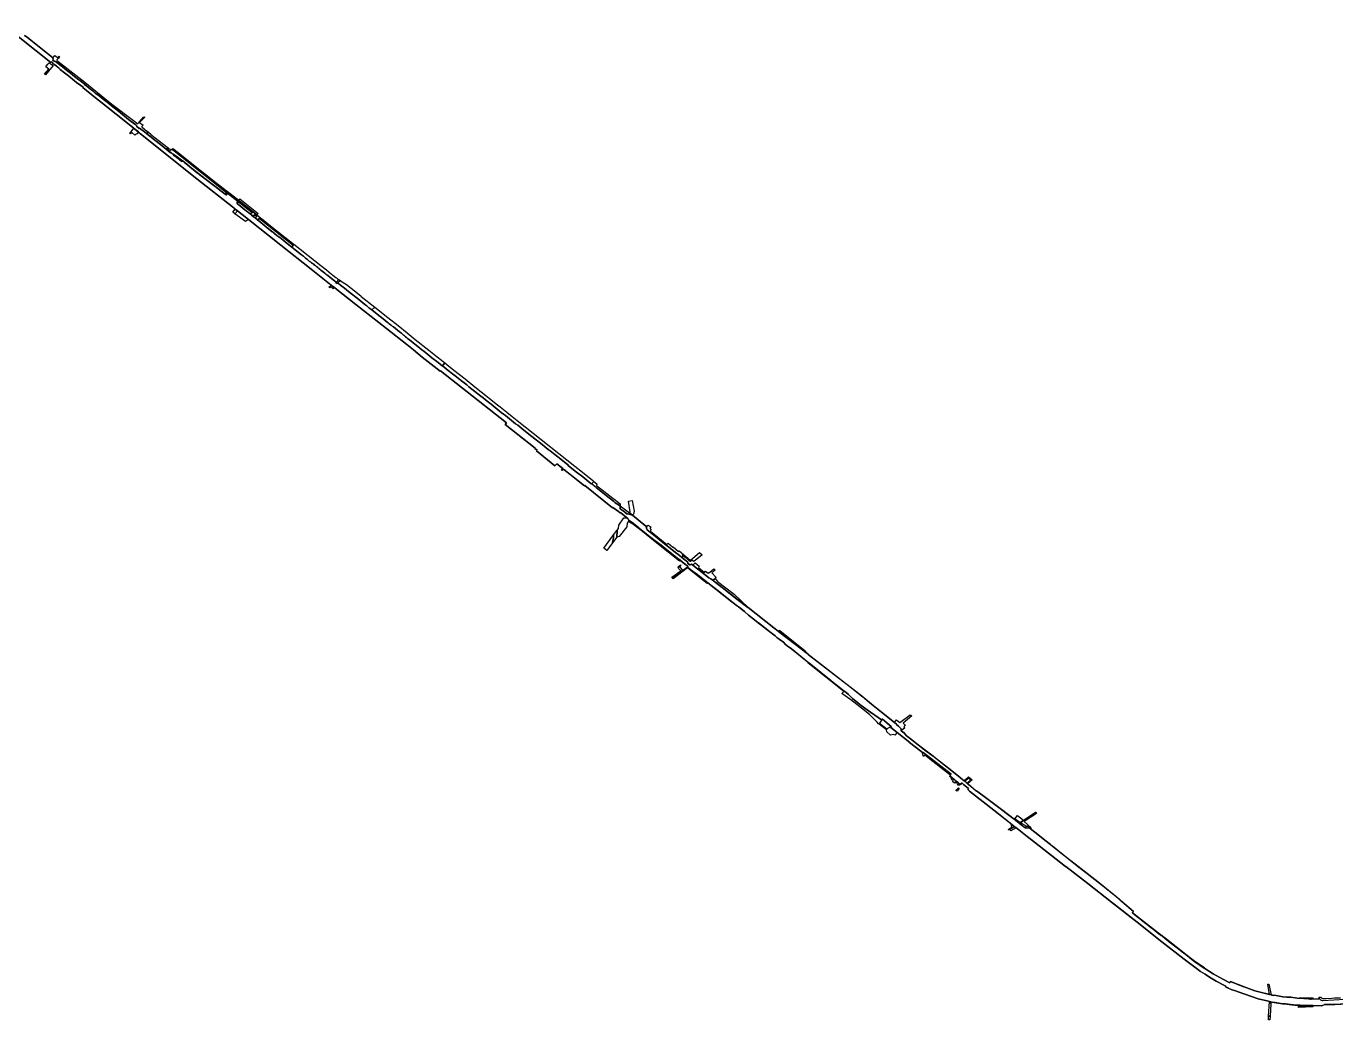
# Model space of a CAD drawing. Header units: inches. Extents: x 969231 to 1000466, y 1001756 to 1023450.
# Drawn here: x 979859 to 984899, y 1011147 to 1014972 of the extents above; entities that cross this region are included whole.
import ezdxf

# ---------------------------------------------------------------- set-up
doc = ezdxf.new("R2010")
doc.units = ezdxf.units.IN
doc.header["$MEASUREMENT"] = 0
doc.linetypes.add('DASHED', pattern=[0])
doc.layers.add('_LINEA_DE_OBRA_CIVIL', color=25, linetype='Continuous', lineweight=90)
doc.layers.add('blu-line', color=130, linetype='Continuous', lineweight=30)
doc.layers.add('UTILITIES_DELIVERED', color=11, linetype='Continuous')
doc.layers.add('UTILITIES_NO_DELIVERED', color=34, linetype='Continuous')

msp = doc.modelspace()

# ---------------------------------------------------------------- linework, layer by layer
at = {"layer": '_LINEA_DE_OBRA_CIVIL', "color": 1, "linetype": 'DASHED', "lineweight": 30}
for points in [[(979778.1, 1014972.4), (979954, 1014833), (979956.5, 1014835.1), (979960.5, 1014832), (979963.6, 1014829.5), (979962.4, 1014828), (979967.7, 1014825), (979975.5, 1014818.8), (979990.7, 1014805.8), (980006.3, 1014793.3), (980022.1, 1014780.9), (980037.7, 1014768.5), (980053.2, 1014755.8), (980070.1, 1014743.6), (980078.1, 1014737.5), (980077.5, 1014736.3), (980126, 1014696.7), (980148.6, 1014679), (980262.4, 1014589), (980299.6, 1014558.3), (980515.6, 1014384.9), (980652.7, 1014276.9), (980715.2, 1014227.8), (980838.9, 1014129.9), (980955.4, 1014037.4), (981019.9, 1013986.2), (981033.6, 1013975.3), (981047.3, 1013965.5), (981054.3, 1013958.8), (981127.7, 1013900.9), (981246.4, 1013808.1), (981323.6, 1013746.4), (981350.2, 1013726.1), (981383.5, 1013698.5), (981451.8, 1013644.2), (981453.3, 1013646.1), (981598.1, 1013531.6), (981707.3, 1013444.8), (981702.9, 1013439.3), (981817.8, 1013347.7), (981817, 1013346.1), (981825.4, 1013339.7), (981823.3, 1013337.4), (981893.2, 1013279.7), (981901, 1013288), (982007.6, 1013202.4), (982008.8, 1013203.6), (982115.3, 1013118.7), (982116.4, 1013119.7), (982138, 1013103.6), (982145.6, 1013099.5), (982147.5, 1013098.6), (982174.4, 1013077.3), (982176.6, 1013072.5), (982216.4, 1013041.3), (982397.9, 1012898.8), (982400.5, 1012897.4), (982401.3, 1012896.7), (982405.3, 1012893.6), (982406.1, 1012892.9), (982404, 1012889.7), (982407.1, 1012887.7), (982411, 1012884.6), (982432.1, 1012868.6), (982434.5, 1012866.5), (982451.1, 1012854.1), (982452, 1012853.6), (982575.2, 1012756.1), (982596, 1012739.8), (982596.8, 1012740.5), (982598.1, 1012739.3), (982600.6, 1012737.6), (982623.9, 1012718.7), (982638.9, 1012705.3), (982662.4, 1012686.7), (982670.2, 1012680.5), (982725.6, 1012637.6), (982741.4, 1012625.3), (982748.5, 1012618.3), (982757.1, 1012612.9), (982773, 1012600.9), (982779.8, 1012593.4), (982787.9, 1012587.4), (982803.7, 1012575.2), (982871.2, 1012520.9), (983012.8, 1012408.1), (983023.1, 1012399.1), (983038.5, 1012384), (983060.1, 1012366.9), (983150.2, 1012301.8), (983154.3, 1012304.6), (983189.2, 1012275.4), (983186.8, 1012273), (983259, 1012215.1), (983258.8, 1012214.8), (983301.5, 1012181.4), (983302, 1012181.4), (983310.1, 1012175.2), (983311.4, 1012176.8), (983418.3, 1012092.7), (983418.4, 1012092.7), (983416, 1012089.7), (983413.7, 1012086.9), (983454.6, 1012053.2), (983459.7, 1012059), (983466.4, 1012053.2), (983485.2, 1012037.3), (983482.6, 1012034.3), (983489.1, 1012028), (983593.9, 1011945.5), (983678.7, 1011878.6), (983711.7, 1011852.4), (983738.8, 1011831.1), (983858.4, 1011737.4), (983859.9, 1011737.2), (983943.9, 1011672), (984035.8, 1011600.7), (984134.6, 1011522.7), (984228.8, 1011447.9), (984314.6, 1011380.6), (984361.3, 1011345.9), (984361.1, 1011345.6), (984378.2, 1011333.5), (984395.4, 1011322.4), (984412.6, 1011311.8), (984438.5, 1011296.6), (984473.5, 1011278.1), (984476.3, 1011273.4), (984496.5, 1011264.3), (984512.6, 1011258.4), (984523.1, 1011254.6), (984599.4, 1011228), (984640.2, 1011218.6), (984653.5, 1011215.5), (984693.5, 1011208.7), (984699.8, 1011209), (984704.8, 1011208.4), (984709.8, 1011207.7), (984714.8, 1011207.1), (984719.8, 1011206.5), (984724.8, 1011206), (984729.8, 1011205.5), (984734.9, 1011205), (984736.1, 1011204.9), (984741.3, 1011204), (984844.5, 1011200.8), (984855.5, 1011205.7), (984894.6, 1011206), (985011.1, 1011212.5)], [(984976.4, 1011228.1), (984849.3, 1011220.9), (984847.2, 1011220.9), (984845.1, 1011221.3), (984843.1, 1011222), (984841.2, 1011223), (984839.5, 1011224.3), (984838, 1011225.9), (984836.8, 1011227.6), (984834.2, 1011227.5), (984830.8, 1011227.6), (984799.9, 1011227.3), (984750.3, 1011231), (984726.1, 1011233.8), (984709.9, 1011234.8), (984695.5, 1011236), (984662.3, 1011242.7), (984659.7, 1011240.7), (984587.3, 1011259.4), (984546.5, 1011273.8), (984493.6, 1011294.2), (984490.6, 1011290.2), (984464.2, 1011303.6), (984426.3, 1011324.8), (984394.3, 1011344.5), (984350.3, 1011375.8), (984313.3, 1011404.9), (984257.8, 1011447.8), (984242.3, 1011460.7), (984234.4, 1011466.6), (984226, 1011472.4), (984218.1, 1011478.4), (984210.2, 1011484.5), (984202.4, 1011490.7), (984194.6, 1011496.9), (984186.7, 1011503.1), (984178.9, 1011509.4), (984171.1, 1011515.6), (984163.2, 1011521.7), (984155.4, 1011528), (984147.7, 1011534.2), (984131.8, 1011546.7), (984124, 1011552.8), (984115.8, 1011559.3), (984119.7, 1011563.7), (984045.2, 1011628.7), (983989.2, 1011673.5), (983942.6, 1011710.5), (983896.2, 1011746.1), (983873.7, 1011763.7), (983842.8, 1011788.1), (983808.7, 1011815.2), (983801.4, 1011820.9), (983800.8, 1011822), (983778.9, 1011839.2), (983758.7, 1011855.3), (983722.6, 1011883.7), (983704.7, 1011884.9), (983681.8, 1011903), (983665.7, 1011915.8), (983607.2, 1011960.7), (983556.2, 1011999.7), (983515.7, 1012028.7), (983514.4, 1012028), (983483.6, 1012054.5), (983475.9, 1012061.8), (983473.5, 1012063.6), (983471.6, 1012065.2), (983440.6, 1012089.8), (983421.2, 1012105.4), (983358.6, 1012154.9), (983349.1, 1012161.7), (983303.2, 1012197.1), (983286.8, 1012209.7), (983273.7, 1012220.1), (983251.2, 1012238.1), (983247.1, 1012241.1), (983234.6, 1012254.8), (983232.7, 1012254), (983225.8, 1012260.2), (983226.7, 1012267.1), (983208.3, 1012285), (983142.8, 1012338.4), (983139.3, 1012341.2), (983112.6, 1012362.9), (983075.4, 1012393.5), (982736.1, 1012656.7), (982736.1, 1012656.8), (982638, 1012734.5), (982635.7, 1012734.4), (982542, 1012807.5), (982504.6, 1012837.1), (982503.2, 1012838), (982494.2, 1012845.4), (982486, 1012849.2), (982430.6, 1012892.6), (982419.1, 1012901.8), (982413.7, 1012898.2), (982413.2, 1012898.8), (982404.6, 1012905.6), (982406.1, 1012907.7), (982404.9, 1012909.1), (982338.2, 1012961.8), (982248.7, 1013033.7), (982245.7, 1013039.7), (982246.5, 1013044.4), (982243.1, 1013047.2), (982191.9, 1013090.1), (982176, 1013094), (982172.9, 1013094.7), (982172.2, 1013093.8), (982161.4, 1013103), (982156.5, 1013106.9), (982145.5, 1013114.8), (982145.6, 1013121.4), (982145.6, 1013126.2), (982126.3, 1013137.9), (982118.7, 1013143.8), (982091.3, 1013165.7), (982052.5, 1013196.7), (982048.8, 1013200.5), (982044.4, 1013203.2), (982040.8, 1013206.4), (982036.6, 1013209.6), (982032.6, 1013212.5), (982017.1, 1013225), (982001, 1013237.1), (981977.4, 1013255.5), (981946.6, 1013279.7), (981943.4, 1013283.9), (981923.4, 1013299.8), (981876.2, 1013337), (981868.1, 1013343), (981844.6, 1013361.5), (981805.5, 1013392.6), (981774.4, 1013417.7), (981750.7, 1013436.4), (981742.4, 1013442.2), (981719, 1013460.6), (981703.5, 1013473.3), (981695.4, 1013479.3), (981687.6, 1013485.4), (981656.6, 1013510.4), (981648.8, 1013516.9), (981632.7, 1013528.9), (981625, 1013535.2), (981617.2, 1013541.5), (981609.2, 1013547.5), (981562.3, 1013584.6), (981554.7, 1013591.4), (981539.2, 1013603.7), (981523.3, 1013616.7), (981514.7, 1013621.9), (981499.2, 1013633.9), (981483.7, 1013646.7), (981467.9, 1013659.1), (981459.9, 1013665.1), (981444.3, 1013677.5), (981420.7, 1013696.1), (981389.3, 1013720.8), (981381.4, 1013727), (981373.7, 1013733.2), (981334.6, 1013764.4), (981326.6, 1013770.6), (981322.8, 1013773.6), (981319.1, 1013776.8), (981315.1, 1013780), (981311.4, 1013783.1), (981307.8, 1013786.6), (981303.7, 1013790), (981299.7, 1013792.9), (981296, 1013796), (981272.2, 1013814.7), (981268.1, 1013817.8), (981264, 1013820.8), (981260.1, 1013823.4), (981256.7, 1013826.6), (981252.7, 1013830), (981248.7, 1013833.2), (981232.8, 1013845.5), (981209.4, 1013864.1), (981185.9, 1013882.9), (981177.9, 1013888.7), (981170.4, 1013895.2), (981162.5, 1013901.5), (981139.1, 1013920.3), (981099.8, 1013951.1), (981092.2, 1013957.5), (981084.4, 1013963.9), (981068.4, 1013976), (981060.4, 1013982.5), (981055.8, 1013981.6), (981051.1, 1013985.3), (981051.4, 1013986.8), (981047.3, 1013991.2), (981020.7, 1014012.2), (981018.7, 1014013), (981016.4, 1014015), (981012.4, 1014018), (981008.6, 1014021.3), (980992.9, 1014033.6), (980989.1, 1014036.9), (980985, 1014039.8), (980981.2, 1014043), (980977.2, 1014046.1), (980973.4, 1014049.3), (980969.4, 1014052.3), (980965.7, 1014055.6), (980961.7, 1014058.8), (980957.6, 1014061.8), (980953.3, 1014064.6), (980949.2, 1014067.1), (980942, 1014074), (980933.6, 1014079.5), (980926.5, 1014086.6), (980918.3, 1014092.6), (980894.8, 1014111.2), (980863.6, 1014136.2), (980848, 1014148.7), (980840, 1014154.7), (980832.1, 1014160.9), (980824.3, 1014167.1), (980816.3, 1014173.3), (980808, 1014178.8), (980784.8, 1014197.7), (980769.4, 1014210.4), (980754, 1014223.1), (980738.3, 1014235.7), (980714.9, 1014254.5), (980707.1, 1014260.7), (980670.8, 1014289.8), (980678.8, 1014299.8), (980633.1, 1014336.1), (980625, 1014325.2), (980590.1, 1014352.8), (980542.5, 1014388.1), (980511.4, 1014413.2), (980462.8, 1014452.4), (980456.7, 1014452), (980452.9, 1014455.2), (980448.9, 1014458.2), (980445.2, 1014461.5), (980437.5, 1014467.9), (980433.4, 1014470.9), (980429.4, 1014473.7), (980426, 1014477.5), (980421.8, 1014480.5), (980413.7, 1014486.2), (980398.3, 1014498.9), (980382.7, 1014511.5), (980359, 1014529.9), (980335.6, 1014548.7), (980314.6, 1014565.2), (980295.5, 1014580.2), (980294.6, 1014579), (980284.4, 1014587.1), (980285.3, 1014588.3), (980280.7, 1014592), (980253.2, 1014613.7), (980214, 1014644.8), (980186.7, 1014666.7), (980171.2, 1014679.3), (980155.4, 1014691.6), (980139.7, 1014704), (980124, 1014716.3), (980108.4, 1014728.9), (980092.9, 1014741.5), (980077.2, 1014754), (980061.5, 1014766.2), (980045.7, 1014778.6), (980030, 1014791), (980014.3, 1014803.4), (979998.6, 1014815.7), (979982.9, 1014828.2), (979975.1, 1014834.4), (979970.4, 1014838.1), (979969.2, 1014836.6), (979966.1, 1014839.1), (979962.1, 1014842.2), (979963.3, 1014843.7), (979961.5, 1014850.6), (979953.9, 1014857.2), (979870.3, 1014924), (979862.5, 1014930.2), (979853.1, 1014936.9)]]:
    msp.add_lwpolyline(points, dxfattribs=at)
at = {"layer": 'blu-line'}
for points in [[(984982.8, 1011211), (984894.6, 1011206), (984882.5, 1011205.9), (984855.5, 1011205.7), (984854.3, 1011205.1), (984844.5, 1011200.8), (984810.5, 1011201.9), (984804.6, 1011202.1), (984761.1, 1011203.4), (984757.9, 1011203.5), (984741.3, 1011204), (984736.1, 1011204.9), (984734.9, 1011205), (984729.8, 1011205.5), (984724.8, 1011206), (984719.8, 1011206.5), (984714.8, 1011207.1), (984709.8, 1011207.7), (984704.8, 1011208.4), (984699.8, 1011209), (984693.5, 1011208.7), (984665.5, 1011213.4), (984653.5, 1011215.5), (984649.1, 1011216.5), (984647.2, 1011217), (984643, 1011217.9), (984640.2, 1011218.6), (984599.4, 1011228), (984523.1, 1011254.6), (984512.6, 1011258.4), (984496.5, 1011264.3), (984487.5, 1011268.4), (984486.6, 1011268.8), (984476.3, 1011273.4), (984473.5, 1011278.1), (984438.5, 1011296.6), (984412.6, 1011311.8), (984395.4, 1011322.4), (984378.2, 1011333.5), (984361.1, 1011345.6), (984361.2, 1011345.8), (984361.3, 1011345.9), (984314.6, 1011380.6), (984228.8, 1011447.9), (984134.6, 1011522.7), (984046.1, 1011592.6), (984035.8, 1011600.7), (983943.9, 1011672), (983859.9, 1011737.2), (983858.4, 1011737.4), (983738.8, 1011831.1), (983711.7, 1011852.4), (983678.7, 1011878.6), (983668.2, 1011886.8), (983663.7, 1011890.4), (983661.9, 1011891.8), (983660.3, 1011893.1), (983593.9, 1011945.5), (983489.1, 1012028), (983482.6, 1012034.3), (983485.2, 1012037.3), (983466.4, 1012053.2), (983459.7, 1012059), (983454.6, 1012053.2), (983453.9, 1012053.7), (983451.4, 1012050), (983449.4, 1012050.3), (983443, 1012051.1), (983443, 1012051.1), (983446.7, 1012056.5), (983441.2, 1012060.8), (983439.1, 1012057.8), (983433.6, 1012062), (983431.3, 1012058.8), (983424.3, 1012064.5), (983426.3, 1012067.3), (983418.3, 1012073.3), (983421.2, 1012077.5), (983413.4, 1012083.8), (983414.8, 1012085.9), (983414.4, 1012086.2), (983413.7, 1012086.9), (983415.6, 1012089.2), (983416, 1012089.7), (983416.7, 1012090.6), (983418.4, 1012092.7), (983311.4, 1012176.8), (983310.1, 1012175.2), (983302, 1012181.4), (983301.5, 1012181.4), (983258.8, 1012214.8), (983259, 1012215.1), (983211.1, 1012253.5), (983198.6, 1012263.6), (983186.8, 1012273), (983189.2, 1012275.4), (983189.2, 1012275.4), (983187.3, 1012277), (983180.2, 1012282.9), (983154.3, 1012304.6), (983153.5, 1012304), (983150.2, 1012301.8), (983096, 1012341), (983072.9, 1012357.7), (983060.1, 1012366.9), (983038.5, 1012384), (983023.1, 1012399.1), (983012.8, 1012408.1), (983003.4, 1012415.5), (982871.2, 1012520.9), (982868.6, 1012523), (982868.6, 1012523), (982803.7, 1012575.2), (982787.9, 1012587.4), (982779.8, 1012593.4), (982773, 1012600.9), (982764.8, 1012607.1), (982760.8, 1012610.1), (982757.1, 1012612.9), (982748.5, 1012618.3), (982741.4, 1012625.3), (982725.6, 1012637.6), (982677, 1012675.2), (982670.2, 1012680.5), (982662.4, 1012686.7), (982638.9, 1012705.3), (982623.9, 1012718.7), (982609.7, 1012730.2), (982600.6, 1012737.6), (982598.1, 1012739.3), (982596.8, 1012740.5), (982596.7, 1012740.4), (982596, 1012739.8), (982575.2, 1012756.1), (982528, 1012793.5), (982481.9, 1012830), (982469.4, 1012839.9), (982468.3, 1012840.8), (982466, 1012842.6), (982459.2, 1012848), (982452, 1012853.6), (982451.2, 1012854), (982451.1, 1012854.1), (982435.1, 1012866.1), (982435, 1012866.1), (982434.5, 1012866.5), (982434.4, 1012866.6), (982432.1, 1012868.6), (982418.7, 1012878.7), (982411, 1012884.6), (982407.1, 1012887.7), (982405.4, 1012888.8), (982404, 1012889.7), (982405.2, 1012891.5), (982406.1, 1012892.9), (982405.3, 1012893.6), (982401.3, 1012896.7), (982400.5, 1012897.4), (982397.9, 1012898.8), (982375.5, 1012916.4), (982361.8, 1012927.1), (982331, 1012951.3), (982302.1, 1012974), (982275, 1012995.3), (982246.9, 1013017.3), (982219.5, 1013038.8), (982216.4, 1013041.3), (982195.9, 1013057.4), (982180, 1013069.9), (982179.9, 1013069.9), (982176.6, 1013072.5), (982174.4, 1013077.3), (982169.5, 1013081.2), (982147.5, 1013098.6), (982145.6, 1013099.5), (982138, 1013103.6), (982116.4, 1013119.7), (982115.3, 1013118.7), (982008.8, 1013203.6), (982007.6, 1013202.4), (981928.2, 1013266.2), (981924.6, 1013269.1), (981901, 1013288), (981893.2, 1013279.7), (981823.3, 1013337.4), (981825.4, 1013339.7), (981817, 1013346.1), (981817.8, 1013347.7), (981702.9, 1013439.3), (981707.3, 1013444.8), (981598.1, 1013531.6), (981453.3, 1013646.1), (981451.8, 1013644.2), (981383.5, 1013698.5), (981350.2, 1013726.1), (981323.6, 1013746.4), (981246.4, 1013808.1), (981127.7, 1013900.9), (981054.3, 1013958.8), (981047.3, 1013965.5), (981045.3, 1013966.9), (981042.5, 1013969), (981038.3, 1013972), (981034.2, 1013974.9), (981033.6, 1013975.3), (981033.4, 1013975.5), (981019.9, 1013986.2), (980955.4, 1014037.4), (980838.9, 1014129.9), (980715.2, 1014227.8), (980708.3, 1014233.2), (980672.9, 1014261), (980664.1, 1014268), (980652.7, 1014276.9), (980515.6, 1014384.9), (980299.6, 1014558.3), (980290.9, 1014565.5), (980276.6, 1014577.3), (980273.9, 1014579.5), (980262.4, 1014589), (980148.6, 1014679), (980126, 1014696.7), (980077.5, 1014736.3), (980077.7, 1014736.6), (980078.1, 1014737.5), (980070.1, 1014743.6), (980053.2, 1014755.8), (980037.7, 1014768.5), (980022.1, 1014780.9), (980006.3, 1014793.3), (979990.7, 1014805.8), (979986.2, 1014809.7), (979975.5, 1014818.8), (979967.7, 1014825), (979962.4, 1014828), (979963.6, 1014829.5), (979960.5, 1014832), (979956.5, 1014835.1), (979954, 1014833), (979778.1, 1014972.4)], [(979853.1, 1014936.9), (979862.5, 1014930.2), (979870.3, 1014924), (979953.9, 1014857.2), (979961.5, 1014850.6), (979963.3, 1014843.7), (979962.1, 1014842.2), (979966.1, 1014839.1), (979969.2, 1014836.6), (979970.4, 1014838.1), (979975.1, 1014834.4), (979982.9, 1014828.2), (979988.9, 1014823.4), (979998.6, 1014815.7), (980014.3, 1014803.4), (980030, 1014791), (980045.7, 1014778.6), (980061.5, 1014766.2), (980069.3, 1014760.1), (980077.2, 1014754), (980084.2, 1014748.4), (980092.9, 1014741.5), (980108.4, 1014728.9), (980115.2, 1014723.4), (980124, 1014716.3), (980127.9, 1014713.2), (980139.7, 1014704), (980155.4, 1014691.6), (980171.2, 1014679.3), (980186.7, 1014666.7), (980214, 1014644.8), (980253.2, 1014613.7), (980263.9, 1014605.2), (980280.7, 1014592), (980285.3, 1014588.3), (980284.4, 1014587.1), (980294.6, 1014579), (980295.5, 1014580.2), (980314.6, 1014565.2), (980323.8, 1014558.1), (980335.6, 1014548.7), (980359, 1014529.9), (980382.7, 1014511.5), (980397.9, 1014499.2), (980398.3, 1014498.9), (980413.7, 1014486.2), (980421.8, 1014480.5), (980423.1, 1014479.5), (980426, 1014477.5), (980429.4, 1014473.7), (980433.4, 1014470.9), (980437.5, 1014467.9), (980445.2, 1014461.5), (980448.9, 1014458.2), (980452.9, 1014455.2), (980456.7, 1014452), (980462.3, 1014452.4), (980462.8, 1014452.4), (980467.5, 1014448.6), (980511.4, 1014413.2), (980542.5, 1014388.1), (980559.8, 1014375.3), (980576, 1014363.3), (980585.5, 1014356.3), (980590.1, 1014352.8), (980604.5, 1014341.5), (980625, 1014325.2), (980629, 1014322.1), (980629, 1014322.1), (980634.2, 1014329.5), (980639.1, 1014325.6), (980663.6, 1014306.2), (980674.5, 1014297.5), (980669.5, 1014290.7), (980670.8, 1014289.8), (980707.1, 1014260.7), (980714.9, 1014254.5), (980722, 1014248.8), (980722.5, 1014248.4), (980726.5, 1014245.2), (980731.6, 1014241.2), (980736.9, 1014236.9), (980738.3, 1014235.7), (980740.4, 1014234.1), (980749.8, 1014226.5), (980754, 1014223.1), (980769.4, 1014210.4), (980784.8, 1014197.7), (980806.2, 1014180.3), (980808, 1014178.8), (980812.2, 1014176.1), (980816.3, 1014173.3), (980824.3, 1014167.1), (980832.1, 1014160.9), (980840, 1014154.7), (980848, 1014148.7), (980863.6, 1014136.2), (980881.1, 1014122.2), (980894.8, 1014111.2), (980918.3, 1014092.6), (980926.5, 1014086.6), (980933.6, 1014079.5), (980942, 1014074), (980949.2, 1014067.1), (980953.3, 1014064.6), (980957.6, 1014061.8), (980961.7, 1014058.8), (980965.7, 1014055.6), (980969.4, 1014052.3), (980973.4, 1014049.3), (980977.2, 1014046.1), (980981.2, 1014043), (980985, 1014039.8), (980989.1, 1014036.9), (980992.9, 1014033.6), (981008.6, 1014021.3), (981012.4, 1014018), (981016.4, 1014015), (981018.7, 1014013), (981020.7, 1014012.2), (981047.3, 1013991.2), (981048.8, 1013989.6), (981051.4, 1013986.8), (981051.1, 1013985.3), (981055.8, 1013981.6), (981056.5, 1013981.8), (981060.4, 1013982.5), (981068.4, 1013976), (981084.4, 1013963.9), (981092.2, 1013957.5), (981099.8, 1013951.1), (981139.1, 1013920.3), (981162.5, 1013901.5), (981170.4, 1013895.2), (981177.9, 1013888.7), (981185.9, 1013882.9), (981189.4, 1013880.1), (981209.4, 1013864.1), (981232.8, 1013845.5), (981248.7, 1013833.2), (981252.7, 1013830), (981256.7, 1013826.6), (981260.1, 1013823.4), (981264, 1013820.8), (981268.1, 1013817.8), (981272.2, 1013814.7), (981296, 1013796), (981299.7, 1013792.9), (981303.7, 1013790), (981307.8, 1013786.6), (981311.4, 1013783.1), (981311.9, 1013782.7), (981315.1, 1013780), (981319.1, 1013776.8), (981322.8, 1013773.6), (981326.6, 1013770.6), (981334.6, 1013764.4), (981373.7, 1013733.2), (981381.4, 1013727), (981389.3, 1013720.8), (981420.7, 1013696.1), (981444.3, 1013677.5), (981459.9, 1013665.1), (981460.7, 1013664.5), (981467.9, 1013659.1), (981483.7, 1013646.7), (981499.2, 1013633.9), (981514.7, 1013621.9), (981523.3, 1013616.7), (981539.2, 1013603.7), (981554.7, 1013591.4), (981562.3, 1013584.6), (981609.2, 1013547.5), (981617.2, 1013541.5), (981625, 1013535.2), (981632.7, 1013528.9), (981648.8, 1013516.9), (981656.6, 1013510.4), (981687.6, 1013485.4), (981695.4, 1013479.3), (981703.5, 1013473.3), (981719, 1013460.6), (981742.4, 1013442.2), (981750.7, 1013436.4), (981774.4, 1013417.7), (981805.5, 1013392.6), (981844.6, 1013361.5), (981868.1, 1013343), (981876.2, 1013337), (981923.4, 1013299.8), (981943.4, 1013283.9), (981946.6, 1013279.7), (981977.4, 1013255.5), (982001, 1013237.1), (982017.1, 1013225), (982032.6, 1013212.5), (982035, 1013210.8), (982036.6, 1013209.6), (982040.8, 1013206.4), (982044.4, 1013203.2), (982048.8, 1013200.5), (982052.5, 1013196.7), (982091.3, 1013165.7), (982118.7, 1013143.8), (982126.3, 1013137.9), (982145.6, 1013126.2), (982145.6, 1013121.4), (982145.5, 1013114.8), (982156.5, 1013106.9), (982161.4, 1013103), (982172.2, 1013093.8), (982172.9, 1013094.7), (982191.9, 1013090.1), (982243.1, 1013047.2), (982246.5, 1013044.4), (982245.7, 1013039.7), (982248.7, 1013033.7), (982272.7, 1013014.3), (982294.8, 1012996.7), (982322.6, 1012974.3), (982338.2, 1012961.8), (982339.3, 1012961), (982357.3, 1012946.7), (982372.8, 1012934.5), (982382.1, 1012927.2), (982404.9, 1012909.1), (982406.1, 1012907.7), (982404.6, 1012905.6), (982413.2, 1012898.8), (982413.7, 1012898.2), (982419.1, 1012901.8), (982424.9, 1012897.2), (982424.9, 1012897.2), (982430.6, 1012892.6), (982459.9, 1012869.6), (982478.8, 1012854.8), (982486, 1012849.2), (982491.3, 1012846.7), (982494.2, 1012845.4), (982500.7, 1012840.1), (982500.7, 1012840.1), (982503.2, 1012838), (982503.9, 1012837.6), (982504.6, 1012837.1), (982517, 1012827.3), (982542, 1012807.5), (982588.9, 1012771), (982635.7, 1012734.4), (982638, 1012734.5), (982736.1, 1012656.8), (982736.1, 1012656.7), (982752.7, 1012643.8), (982756, 1012641.2), (982782.5, 1012620.7), (982819.6, 1012591.9), (982852.5, 1012566.4), (982853.7, 1012565.5), (982867.9, 1012554.5), (982868.3, 1012554.2), (982968.2, 1012476.7), (982990.1, 1012459.7), (983018.6, 1012437.6), (983035, 1012424.9), (983075.4, 1012393.5), (983077.2, 1012392), (983087, 1012384), (983112.6, 1012362.9), (983130.5, 1012348.4), (983139.3, 1012341.2), (983142.8, 1012338.4), (983143.4, 1012337.9), (983189.3, 1012300.5), (983194, 1012296.6), (983194.4, 1012296.3), (983195.4, 1012295.5), (983200.5, 1012291.4), (983208.3, 1012285), (983208.8, 1012284.5), (983215.9, 1012277.6), (983226.7, 1012267.1), (983225.8, 1012260.2), (983226.3, 1012259.7), (983232.7, 1012254), (983234.6, 1012254.8), (983247.1, 1012241.1), (983251.2, 1012238.1), (983273.7, 1012220.1), (983279.7, 1012215.4), (983286.8, 1012209.7), (983303.2, 1012197.1), (983317.8, 1012185.8), (983349.1, 1012161.7), (983352.9, 1012159), (983440.5, 1012089.7), (983440.6, 1012089.8), (983468.5, 1012067.6), (983470.5, 1012066), (983471.6, 1012065.2), (983473.5, 1012063.6), (983475.9, 1012061.8), (983477, 1012060.8), (983479.9, 1012058), (983480, 1012057.9), (983481.9, 1012056.1), (983483.6, 1012054.5), (983493, 1012046.5), (983514.4, 1012028), (983515.2, 1012028.5), (983515.7, 1012028.7), (983556.2, 1011999.7), (983607.2, 1011960.7), (983630.8, 1011942.6), (983665.7, 1011915.8), (983680, 1011904.5), (983680.7, 1011903.9), (983680.7, 1011903.9), (983681.8, 1011903), (983702, 1011887), (983708.3, 1011890.7), (983711.3, 1011892.5), (983722.4, 1011883.8), (983758.5, 1011855.3), (983778.7, 1011839.2), (983800.8, 1011821.9), (983800.9, 1011821.8), (983808.7, 1011815.5), (983896.3, 1011746.2), (983905.2, 1011739.2), (983942.1, 1011710.1), (983988.9, 1011673), (984045.6, 1011628.2), (984047.1, 1011627), (984064.5, 1011613.3), (984063.8, 1011612.4), (984068.8, 1011608.1), (984074.9, 1011602.8), (984119.7, 1011563.7), (984116.5, 1011560), (984115.8, 1011559.3), (984124, 1011552.8), (984131.8, 1011546.7), (984146.9, 1011534.8), (984147.7, 1011534.2), (984149.8, 1011532.6), (984155.4, 1011528), (984163.2, 1011521.7), (984168.3, 1011517.8), (984168.3, 1011517.8), (984171.1, 1011515.6), (984178.9, 1011509.4), (984186.7, 1011503.1), (984194.6, 1011496.9), (984202.4, 1011490.7), (984203.4, 1011489.9), (984210.2, 1011484.5), (984218.1, 1011478.4), (984223.8, 1011474.1), (984226, 1011472.4), (984227.6, 1011471.3), (984230.4, 1011469.3), (984231.9, 1011468.3), (984234.4, 1011466.6), (984240.7, 1011461.9), (984242.3, 1011460.7), (984256.8, 1011448.6), (984257.8, 1011447.8), (984257.9, 1011447.7), (984283, 1011428.4), (984313.3, 1011404.9), (984321.1, 1011398.8), (984350.3, 1011375.8), (984355.6, 1011372), (984391.8, 1011346.3), (984394.3, 1011344.5), (984426.3, 1011324.8), (984464.2, 1011303.6), (984490.6, 1011290.2), (984493.6, 1011294.2), (984541.6, 1011275.7), (984543.1, 1011275.1), (984544.2, 1011274.7), (984546.5, 1011273.8), (984587.3, 1011259.4), (984643.2, 1011245), (984649.8, 1011243.3), (984649.9, 1011243.2), (984652.5, 1011242.6), (984659.7, 1011240.7), (984661.9, 1011242.4), (984662.3, 1011242.7), (984694.8, 1011236.1), (984695.5, 1011236), (984709.9, 1011234.9), (984709.9, 1011234.8), (984726.1, 1011233.8), (984750.3, 1011231), (984758.2, 1011230.4), (984793.6, 1011227.8), (984799.9, 1011227.3), (984804.1, 1011227.3), (984808.9, 1011227.4), (984810, 1011227.4), (984830.8, 1011227.6), (984832.2, 1011227.7), (984834.9, 1011227.8), (984834.6, 1011235), (984841.7, 1011235), (984843, 1011232.8), (984844.7, 1011230.1), (984848.5, 1011229), (984852.5, 1011229), (984852.9, 1011229), (984857.3, 1011229.2), (984859.6, 1011229.4), (984861.7, 1011229.5), (984883.1, 1011230.7), (984894.1, 1011231.3), (984916.2, 1011232.5)]]:
    msp.add_lwpolyline(points, dxfattribs=at)
at = {"layer": 'UTILITIES_DELIVERED', "color": 3}
for points in [[(979963.2, 1014821.3), (979933.7, 1014785.2), (979929.9, 1014788.3), (979945.9, 1014806.9), (979934.9, 1014816), (979938.1, 1014820), (979943.1, 1014825.7), (979947.8, 1014831.6)], [(979977.1, 1014840.1), (979992.6, 1014828.1), (980038.5, 1014792.2), (980084.7, 1014756.4), (980175.9, 1014682.4), (980194, 1014667.7), (980267.1, 1014613), (980272, 1014609.2), (980288.5, 1014596.6), (980289.3, 1014597.5), (980293.7, 1014602.6), (980294, 1014602.4), (980295.9, 1014601), (980309.1, 1014591.3), (980304.9, 1014585.9), (980304.1, 1014584.8), (980314.3, 1014576), (980317, 1014573.7), (980329.5, 1014564.2), (980327.4, 1014562.6), (980327.4, 1014562.6), (980323.9, 1014558.2), (980323.8, 1014558.1), (980314.6, 1014565.2), (980295.5, 1014580.2), (980294.6, 1014579), (980284.4, 1014587.1), (980285.3, 1014588.3), (980280.7, 1014592), (980263.9, 1014605.2), (980253.2, 1014613.7), (980214, 1014644.8), (980186.7, 1014666.7), (980171.2, 1014679.3), (980155.4, 1014691.6), (980139.7, 1014704), (980127.9, 1014713.2), (980124, 1014716.3), (980115.2, 1014723.4), (980108.4, 1014728.9), (980092.9, 1014741.5), (980084.2, 1014748.4), (980077.2, 1014754), (980069.3, 1014760.1), (980061.5, 1014766.2), (980045.7, 1014778.6), (980030, 1014791), (980014.3, 1014803.4), (979998.6, 1014815.7), (979988.9, 1014823.4), (979982.9, 1014828.2), (979975.1, 1014834.4), (979970.4, 1014838.1), (979969.2, 1014836.6), (979966.1, 1014839.1), (979962.1, 1014842.2), (979963.3, 1014843.7), (979961.5, 1014850.6), (979962.5, 1014850.7), (979963.2, 1014852), (979969.8, 1014859.9), (979983.4, 1014849.8), (979977.1, 1014842.4), (979977, 1014841.8), (979977, 1014841.2), (979977.2, 1014840.7), (979977.3, 1014840.3)], [(979983.4, 1014849.8), (979981.6, 1014851.2), (979986.3, 1014857.4), (979988.1, 1014855.9)], [(980279.4, 1014555), (980277.8, 1014552.3), (980265.6, 1014563.1), (980265.5, 1014563.2), (980263.1, 1014565.4), (980263.1, 1014565.4), (980273.9, 1014579.5), (980276.6, 1014577.3), (980290.9, 1014565.5), (980284.7, 1014557.8)], [(980295.9, 1014601), (980295.8, 1014600.9), (980294, 1014602.4), (980294, 1014602.4), (980311.7, 1014623.5), (980315.5, 1014621.5)], [(980263.3, 1014560.4), (980261, 1014557.7), (980258.2, 1014559.5), (980263, 1014565.5), (980263.1, 1014565.4), (980265.5, 1014563.2), (980265.6, 1014563.1)], [(980405.2, 1014503.6), (980400, 1014500.4), (980397.9, 1014499.2), (980382.7, 1014511.5), (980359, 1014529.9), (980335.6, 1014548.7), (980323.9, 1014558.2), (980327.4, 1014562.6), (980327.4, 1014562.6), (980329.5, 1014564.2), (980339, 1014557.1), (980339, 1014554.9)], [(980412.4, 1014498.1), (980415.7, 1014495.7), (980420.4, 1014498.8), (980428.8, 1014492.1), (980434.9, 1014487.4), (980448, 1014477), (980452.6, 1014473.3), (980630.5, 1014332.6), (980634.3, 1014329.6), (980674.6, 1014297.7), (980676.1, 1014296.5), (980729.1, 1014254.6), (980722, 1014248.8), (980714.9, 1014254.5), (980707.1, 1014260.7), (980670.8, 1014289.8), (980669.5, 1014290.7), (980674.5, 1014297.5), (980663.6, 1014306.2), (980639.1, 1014325.6), (980634.2, 1014329.5), (980629, 1014322.1), (980629, 1014322.1), (980625, 1014325.2), (980604.5, 1014341.5), (980590.1, 1014352.8), (980585.5, 1014356.3), (980576, 1014363.3), (980559.8, 1014375.3), (980507.6, 1014416.7), (980468.4, 1014448), (980467.5, 1014448.6), (980462.8, 1014452.4), (980462.3, 1014452.4), (980436, 1014471.8), (980429.8, 1014476.3), (980424.4, 1014480.3), (980423, 1014481.4), (980405.3, 1014496), (980400, 1014500.4), (980405.2, 1014503.6), (980410.1, 1014499.8), (980412, 1014498.3)], [(980433, 1014494.7), (980428.8, 1014492.1), (980420.4, 1014498.8), (980424.5, 1014501.5), (980428.7, 1014498.1), (980431.1, 1014496.2)], [(980732.5, 1014257.4), (980729.1, 1014254.6), (980676.1, 1014296.5), (980674.6, 1014297.7), (980634.3, 1014329.6), (980630.5, 1014332.6), (980452.6, 1014473.3), (980448, 1014477), (980434.9, 1014487.4), (980428.8, 1014492.1), (980433, 1014494.7), (980438.8, 1014490), (980469.7, 1014465.4), (980483.1, 1014454.8), (980502, 1014439.9), (980522.9, 1014423.3), (980557.4, 1014395.9), (980583.9, 1014375), (980593.9, 1014367.1), (980595.5, 1014365.8), (980599.4, 1014362.7), (980601, 1014361.5), (980601, 1014361.5), (980605.2, 1014358.2), (980621.9, 1014344.8), (980636.9, 1014333), (980641.9, 1014329.1), (980666.3, 1014309.7), (980675.8, 1014302.2), (980678.8, 1014299.8), (980683.8, 1014295.9), (980685.2, 1014294.7), (980700.1, 1014283.1), (980718.7, 1014268.4), (980732.6, 1014257.4)], [(980752.4, 1014251.9), (980747.4, 1014245.6), (980742.2, 1014249.7), (980732.5, 1014257.4), (980685.2, 1014294.7), (980675.8, 1014302.2), (980681, 1014308.3)], [(980672.9, 1014261), (980662.2, 1014250.1), (980662, 1014250.2), (980654.2, 1014255.8), (980664.1, 1014268)], [(980672.9, 1014261), (980708.3, 1014233.2), (980715.2, 1014227.8), (980703.4, 1014220.5), (980662.2, 1014250.1), (980662, 1014250.2), (980662, 1014250.3), (980662.2, 1014250.2)], [(980736.1, 1014244.9), (980731.6, 1014241.2), (980726.5, 1014245.2), (980722.5, 1014248.4), (980722, 1014248.8), (980729.1, 1014254.6), (980732.5, 1014257.4), (980732.6, 1014257.4), (980733.1, 1014257), (980734, 1014256.3), (980737.1, 1014253.8), (980742.2, 1014249.8), (980742.2, 1014249.7)], [(980743.6, 1014236.7), (980740.4, 1014234.1), (980738.3, 1014235.7), (980736.9, 1014236.9), (980731.6, 1014241.2), (980736.1, 1014244.9), (980736.7, 1014245.1), (980737.3, 1014245.4), (980738.4, 1014245.6), (980739.1, 1014245.5), (980739.8, 1014245.4), (980740.7, 1014245.1), (980741.1, 1014244.9), (980741.5, 1014244.7), (980742.2, 1014244.2), (980743, 1014243.5), (980743.8, 1014242.6), (980743.8, 1014242.6), (980744.5, 1014241.7), (980745, 1014241), (980745.2, 1014240.2), (980745.2, 1014239), (980744.6, 1014237.7)], [(980747.4, 1014245.6), (980760.6, 1014235.1), (980757, 1014232.3), (980749.8, 1014226.5), (980740.4, 1014234.1), (980743.6, 1014236.7), (980744.6, 1014237.7), (980745.2, 1014239), (980745.2, 1014240.2), (980745, 1014241), (980744.5, 1014241.7), (980743.8, 1014242.6), (980743.8, 1014242.6), (980743, 1014243.5), (980742.2, 1014244.2), (980741.5, 1014244.7), (980741.1, 1014244.9), (980740.7, 1014245.1), (980739.8, 1014245.4), (980739.1, 1014245.5), (980738.4, 1014245.6), (980737.3, 1014245.4), (980736.7, 1014245.1), (980736.1, 1014244.9), (980742.2, 1014249.7), (980742.2, 1014249.8)], [(980886.6, 1014129.6), (980881.1, 1014122.2), (980863.6, 1014136.2), (980848, 1014148.7), (980840, 1014154.7), (980832.1, 1014160.9), (980824.3, 1014167.1), (980816.3, 1014173.3), (980812.2, 1014176.1), (980806.2, 1014180.3), (980784.8, 1014197.7), (980769.4, 1014210.4), (980754, 1014223.1), (980749.8, 1014226.5), (980757, 1014232.3), (980757, 1014232.3)], [(980886.6, 1014129.6), (980757, 1014232.3), (980757, 1014232.3), (980760.6, 1014235.1), (980764.8, 1014231.8), (980812.4, 1014194.1), (980873, 1014146.1), (980889.3, 1014133.2)], [(981033.1, 1014019.3), (981033.1, 1014019.3), (981039.8, 1014014), (981051.4, 1014004.8), (981052.9, 1014003.5), (981057.1, 1014000.3), (981058.1, 1013999.2), (981058.7, 1013998.3), (981059.3, 1013996.6), (981059.3, 1013995.1), (981059, 1013993.7), (981058, 1013991.8), (981053.6, 1013987.3), (981050.1, 1013990.7), (981048.8, 1013989.6), (981047.3, 1013991.2), (981020.7, 1014012.2), (981018.7, 1014013), (981016.4, 1014015), (981012.4, 1014018), (981008.6, 1014021.3), (980992.9, 1014033.6), (980989.1, 1014036.9), (980985, 1014039.8), (980981.2, 1014043), (980977.2, 1014046.1), (980973.4, 1014049.3), (980969.4, 1014052.3), (980965.7, 1014055.6), (980961.7, 1014058.8), (980957.6, 1014061.8), (980953.3, 1014064.6), (980949.2, 1014067.1), (980942, 1014074), (980933.6, 1014079.5), (980926.5, 1014086.6), (980918.3, 1014092.6), (980894.8, 1014111.2), (980881.1, 1014122.2), (980889.3, 1014133.2), (980993.5, 1014050.6), (981014.7, 1014033.8)], [(981032, 1013968.5), (981027.9, 1013965.3), (981024.3, 1013968.3), (981028.5, 1013971.6), (981033.4, 1013975.5), (981033.6, 1013975.3), (981034.2, 1013974.9), (981031, 1013969.3)], [(981047.3, 1013965.5), (981054.3, 1013958.8), (981050.2, 1013961.8), (981048.4, 1013963.2), (981046.7, 1013964.6), (981045.6, 1013965.4), (981040.5, 1013961.4), (981036.8, 1013964.5), (981032, 1013968.5), (981032, 1013968.5), (981031, 1013969.3), (981034.2, 1013974.9), (981038.3, 1013972), (981042.5, 1013969), (981045.3, 1013966.9)], [(981068.3, 1013993), (981065.5, 1013990.3), (981056.5, 1013981.8), (981055.8, 1013981.6), (981051.1, 1013985.3), (981051.4, 1013986.8), (981048.8, 1013989.6), (981050.1, 1013990.7), (981053.6, 1013987.3), (981058, 1013991.8), (981059, 1013993.7), (981059.3, 1013995.1), (981059.3, 1013996.6), (981058.7, 1013998.3), (981058.1, 1013999.2), (981057.1, 1014000.3), (981057.6, 1013999.8), (981059.3, 1013998.8)], [(981069.4, 1013992.3), (981091.8, 1013978), (981110, 1013963.2), (981146.9, 1013933.8), (981148.6, 1013932.3), (981201, 1013890.7), (981189.4, 1013880.1), (981185.9, 1013882.9), (981177.9, 1013888.7), (981170.4, 1013895.2), (981162.5, 1013901.5), (981139.1, 1013920.3), (981099.8, 1013951.1), (981092.2, 1013957.5), (981084.4, 1013963.9), (981068.4, 1013976), (981060.4, 1013982.5), (981056.5, 1013981.8), (981065.5, 1013990.3), (981068.3, 1013993)], [(981470, 1013676.7), (981460.7, 1013664.5), (981459.9, 1013665.1), (981444.3, 1013677.5), (981420.7, 1013696.1), (981389.3, 1013720.8), (981381.4, 1013727), (981373.7, 1013733.2), (981334.6, 1013764.4), (981326.6, 1013770.6), (981322.8, 1013773.6), (981319.1, 1013776.8), (981315.1, 1013780), (981311.4, 1013783.1), (981307.8, 1013786.6), (981303.7, 1013790), (981299.7, 1013792.9), (981296, 1013796), (981272.2, 1013814.7), (981268.1, 1013817.8), (981264, 1013820.8), (981260.1, 1013823.4), (981256.7, 1013826.6), (981252.7, 1013830), (981248.7, 1013833.2), (981232.8, 1013845.5), (981209.4, 1013864.1), (981189.4, 1013880.1), (981201, 1013890.7), (981251.1, 1013850.9), (981290.2, 1013819.8), (981325.7, 1013791.6), (981356.7, 1013766.8), (981409, 1013725.2), (981441.1, 1013699.9), (981457.3, 1013686.8)], [(982043.4, 1013220.1), (982035, 1013210.8), (982032.6, 1013212.5), (982017.1, 1013225), (982001, 1013237.1), (981977.4, 1013255.5), (981946.6, 1013279.7), (981943.4, 1013283.9), (981923.4, 1013299.8), (981876.2, 1013337), (981868.1, 1013343), (981844.6, 1013361.5), (981805.5, 1013392.6), (981774.4, 1013417.7), (981750.7, 1013436.4), (981742.4, 1013442.2), (981719, 1013460.6), (981703.5, 1013473.3), (981695.4, 1013479.3), (981687.6, 1013485.4), (981656.6, 1013510.4), (981648.8, 1013516.9), (981632.7, 1013528.9), (981625, 1013535.2), (981617.2, 1013541.5), (981609.2, 1013547.5), (981562.3, 1013584.6), (981554.7, 1013591.4), (981539.2, 1013603.7), (981523.3, 1013616.7), (981514.7, 1013621.9), (981499.2, 1013633.9), (981483.7, 1013646.7), (981467.9, 1013659.1), (981460.7, 1013664.5), (981470, 1013676.7), (981477.1, 1013671), (981477.7, 1013670.5), (981505, 1013648.6), (981526.7, 1013631.4), (981548.4, 1013614.2), (981585.5, 1013584.6), (981609.6, 1013565.3), (981628.7, 1013550.1), (981640.6, 1013540.8), (981667.7, 1013519.2), (981682.6, 1013507.5), (981709.4, 1013486.1), (981729.6, 1013470.1), (981748.8, 1013454.9), (981970.3, 1013279.2), (982000.4, 1013255.1), (982039.6, 1013223.3), (982042.2, 1013221.1)], [(981924.6, 1013269.1), (981928.2, 1013266.2), (981925.2, 1013263.1), (981923.7, 1013264.6), (981920.9, 1013261.6), (981919.4, 1013263)], [(982145.6, 1013126.2), (982126.3, 1013137.9), (982118.7, 1013143.8), (982091.3, 1013165.7), (982052.5, 1013196.7), (982048.8, 1013200.5), (982044.4, 1013203.2), (982040.8, 1013206.4), (982036.6, 1013209.6), (982035, 1013210.8), (982043.4, 1013220.1), (982054.6, 1013211.1), (982053.6, 1013204.3), (982144.9, 1013133.2)], [(982179.9, 1013069.9), (982172.3, 1013059.7), (982170.5, 1013044.7), (982140.7, 1013007.4), (982131.7, 1013005), (982133.1, 1013032.1), (982138.1, 1013038.8), (982139.9, 1013051.5), (982159.4, 1013079.3), (982168.5, 1013079.9), (982169.5, 1013081.2), (982174.4, 1013077.3), (982176.6, 1013072.5)], [(982375.5, 1012916.4), (982374.5, 1012915.2), (982372.9, 1012913.2), (982286.4, 1012982.1), (982259.6, 1013003.4), (982230.3, 1013026.6), (982187.9, 1013060), (982188, 1013058.1), (982177.1, 1013065.7), (982180, 1013069.9), (982195.9, 1013057.4), (982216.4, 1013041.3), (982219.5, 1013038.8), (982246.9, 1013017.3), (982275, 1012995.3), (982302.1, 1012974), (982331, 1012951.3), (982361.8, 1012927.1)], [(982115.8, 1012983.9), (982093.1, 1012953.7), (982081.8, 1012963.5), (982116.6, 1013009.8), (982119.7, 1013014), (982119.8, 1013012.2), (982119.1, 1013002.4), (982116, 1012984.8)], [(982115.8, 1012983.9), (982116, 1012984.8), (982119.1, 1013002.4), (982119.8, 1013012.2), (982119.7, 1013014), (982133.1, 1013032.1), (982131.7, 1013005)], [(982262.1, 1013028.1), (982324.9, 1012976.5), (982330, 1012981.8), (982347.4, 1012967.1), (982348.4, 1012968.1), (982369.5, 1012949.5), (982372.5, 1012952.6), (982414.9, 1012916.1), (982415, 1012916), (982416, 1012916.9), (982450.2, 1012946.3), (982460.1, 1012937.6), (982433.1, 1012915.7), (982426.8, 1012911.4), (982420.7, 1012916.6), (982415.1, 1012911.8), (982415, 1012911.7), (982414.8, 1012911.6), (982414.6, 1012911.5), (982414.4, 1012911.5), (982414.2, 1012911.5), (982414, 1012911.5), (982413.9, 1012911.5), (982413.7, 1012911.6), (982411.5, 1012913.6), (982409.1, 1012915.7), (982407.8, 1012917), (982407.7, 1012917), (982405, 1012919.2), (982396, 1012926.4), (982395.3, 1012927), (982390.2, 1012931), (982390.2, 1012931.1), (982391.3, 1012932.4), (982385.1, 1012937.4), (982384, 1012936), (982385.6, 1012931.7), (982382.1, 1012927.2), (982382.1, 1012927.2), (982372.8, 1012934.5), (982357.3, 1012946.7), (982339.3, 1012961), (982322.6, 1012974.3), (982294.8, 1012996.7), (982272.7, 1013014.3), (982248.7, 1013033.7), (982245.7, 1013039.7), (982246.5, 1013044.4), (982251.9, 1013052.1), (982262.5, 1013045.3), (982259.9, 1013041.1), (982260.6, 1013037.3), (982262.4, 1013035.9)], [(982403.9, 1012889.8), (982345.8, 1012848.9), (982345.7, 1012848.9), (982343.9, 1012851.1), (982378.7, 1012875.3), (982370.3, 1012883.9), (982368.7, 1012888.4), (982373.6, 1012891.8), (982373.8, 1012891.6), (982374.1, 1012891.1), (982384.6, 1012876.6), (982401.9, 1012888.8), (982403.6, 1012890)], [(982373.6, 1012891.8), (982368.7, 1012888.4), (982367.9, 1012890.8), (982376.5, 1012899.3), (982376.7, 1012898.3), (982376.8, 1012898.1), (982376.8, 1012897.2), (982376.8, 1012896.7), (982376.8, 1012896.2), (982376.6, 1012895.5), (982376.5, 1012895.2), (982375.6, 1012893.1)], [(982418.7, 1012878.7), (982434.4, 1012866.6), (982434.5, 1012866.5), (982435, 1012866.1), (982435.1, 1012866.1), (982451.1, 1012854.1), (982451.2, 1012854), (982455, 1012851.2), (982459.2, 1012848), (982466, 1012842.6), (982462.9, 1012840.3), (982403.9, 1012887), (982405.4, 1012888.8), (982407.1, 1012887.7), (982411, 1012884.6)], [(982856, 1012567.4), (982855.2, 1012566.7), (982853.7, 1012565.5), (982852.5, 1012566.4), (982819.6, 1012591.9), (982782.5, 1012620.7), (982756, 1012641.2), (982752.7, 1012643.8), (982759, 1012646.9), (982760.9, 1012644.8), (982760.2, 1012644.2), (982855, 1012568.5)], [(982867.9, 1012554.5), (982853.7, 1012565.5), (982855.2, 1012566.7), (982857.8, 1012564.7)], [(983096, 1012341), (983150.2, 1012301.8), (983153.5, 1012304), (983142.3, 1012289.7), (983171, 1012266.8), (983170.2, 1012263.4), (983141.9, 1012284.9), (983139.4, 1012286.7), (983133.3, 1012292.8), (983104.1, 1012322.1), (983067.2, 1012351.5), (983032.7, 1012378.9), (982998.1, 1012403.3), (983006, 1012411.2), (982867.1, 1012521), (982868.6, 1012523), (982868.6, 1012523), (982871.2, 1012520.9), (983003.4, 1012415.5), (983012.8, 1012408.1), (983023.1, 1012399.1), (983038.5, 1012384), (983060.1, 1012366.9), (983072.9, 1012357.7)], [(983266.7, 1012317.3), (983233.6, 1012289.7), (983238.8, 1012284.7), (983243.1, 1012280.9), (983236.7, 1012275.3), (983240.3, 1012271.1), (983226.3, 1012259.7), (983225.8, 1012260.2), (983226.7, 1012267.1), (983215.9, 1012277.6), (983208.8, 1012284.5), (983208.3, 1012285), (983200.5, 1012291.4), (983208.6, 1012301.5), (983220.6, 1012291.6), (983261.2, 1012321.7)], [(983189.2, 1012275.4), (983186.8, 1012273), (983198.6, 1012263.6), (983211.1, 1012253.5), (983201.3, 1012242.8), (983196.5, 1012246.2), (983185.6, 1012243.4), (983170.5, 1012256), (983170.2, 1012263.4), (983171, 1012266.8), (983172.5, 1012266.9), (983175.2, 1012270.4), (983187.3, 1012277)], [(983418.4, 1012092.7), (983416.7, 1012090.6), (983415.6, 1012089.2), (983407.2, 1012095.7), (983407, 1012095.8), (983348.2, 1012142.2), (983317.9, 1012166.4), (983312.8, 1012160.8), (983311.9, 1012161.5), (983308.9, 1012173.4), (983310.1, 1012175.2), (983311.4, 1012176.8), (983370.3, 1012130.4)], [(983442.7, 1012063), (983448.1, 1012058.5), (983452.4, 1012054.9), (983449.4, 1012050.3), (983443, 1012051.1), (983446.7, 1012056.5), (983441.2, 1012060.8), (983439.1, 1012057.8), (983433.6, 1012062), (983431.3, 1012058.8), (983424.3, 1012064.5), (983426.3, 1012067.3), (983418.3, 1012073.3), (983421.2, 1012077.5), (983413.4, 1012083.8), (983413, 1012084.2), (983413.7, 1012085.1), (983414.4, 1012086.2), (983414.8, 1012085.9), (983422.1, 1012079.9), (983422.6, 1012079.5), (983430.3, 1012073.2), (983430.5, 1012073), (983437.3, 1012067.4), (983442.6, 1012063.1)], [(983485.4, 1012082.8), (983499.3, 1012070.7), (983481.9, 1012056.1), (983480, 1012057.9), (983479.9, 1012058), (983495.8, 1012072.1), (983493.1, 1012075.1), (983490.5, 1012073), (983485.9, 1012077.6), (983471.8, 1012065.2), (983470.5, 1012066), (983472.3, 1012068.2), (983470.5, 1012070.1), (983482.6, 1012080)], [(983449.8, 1012037.8), (983441.1, 1012027.1), (983436.9, 1012029.4), (983446.5, 1012040.2)], [(983744.4, 1011945), (983683.5, 1011905.8), (983682.4, 1011906.6), (983682.4, 1011906.6), (983663.6, 1011921.5), (983674.2, 1011933.5), (983696.5, 1011916.4), (983743.3, 1011946.5)], [(983699.8, 1011911.3), (983725.9, 1011886.3), (983722.6, 1011883.7), (983722.4, 1011883.8), (983711.3, 1011892.5), (983708.3, 1011890.7), (983706.5, 1011893.5), (983691.6, 1011901.7), (983691.6, 1011901.7), (983689, 1011905.7), (983686, 1011903.8), (983683.5, 1011905.8), (983744.4, 1011945), (983746.7, 1011941.9)], [(983660.3, 1011893.1), (983660.2, 1011893.1), (983660.2, 1011893.1), (983661.9, 1011891.8), (983655.7, 1011887.9), (983649.1, 1011883.7), (983643.3, 1011880.1), (983639.7, 1011878), (983638.5, 1011879.9), (983652.4, 1011888.3), (983649.5, 1011901.6), (983652.1, 1011899.5)], [(983668.2, 1011886.8), (983647.8, 1011874.3), (983643.3, 1011880.1), (983649.1, 1011883.7), (983655.7, 1011887.9), (983661.9, 1011891.8), (983661.9, 1011891.8), (983663.7, 1011890.4)], [(984229, 1011472.5), (984227.6, 1011471.3), (984226, 1011472.4), (984223.8, 1011474.1), (984203.4, 1011489.9), (984202.4, 1011490.7), (984194.6, 1011496.9), (984186.7, 1011503.1), (984178.9, 1011509.4), (984171.1, 1011515.6), (984168.3, 1011517.8), (984168.3, 1011517.8), (984149.8, 1011532.6), (984147.7, 1011534.2), (984146.9, 1011534.8), (984115.8, 1011559.3), (984116.5, 1011560), (984147.7, 1011535.8), (984204.3, 1011490.9), (984228.3, 1011473)], [(984233.1, 1011469.4), (984231.9, 1011468.3), (984230.4, 1011469.3), (984227.6, 1011471.3), (984229, 1011472.5)], [(984392.5, 1011347.4), (984391.8, 1011346.3), (984355.6, 1011372), (984321.1, 1011398.8), (984313.3, 1011404.9), (984283, 1011428.4), (984257.9, 1011447.7), (984256.8, 1011448.6), (984242.3, 1011460.7), (984240.7, 1011461.9), (984234.4, 1011466.6), (984231.9, 1011468.3), (984233.1, 1011469.4), (984241.9, 1011462.8), (984322, 1011399.9), (984356.9, 1011373.4), (984393.3, 1011348.2)], [(984649.8, 1011243.3), (984643.2, 1011245), (984637.1, 1011284.3), (984640.4, 1011284.7)], [(984647.2, 1011217), (984648.6, 1011209), (984648.7, 1011208.9), (984646.1, 1011161.5), (984640.1, 1011161.2), (984643, 1011217.9)], [(984649.1, 1011216.5), (984648.7, 1011208.9), (984648.6, 1011209), (984647.2, 1011217)], [(984645.3, 1011147.7), (984639.4, 1011147.2), (984640.1, 1011161.2), (984646.1, 1011161.5)]]:
    msp.add_lwpolyline(points, close=True, dxfattribs=at)
at = {"layer": 'UTILITIES_DELIVERED', "color": 3, "elevation": 0}
msp.add_lwpolyline([(982445.8, 1012888.6), (982469.6, 1012869.8), (982473.1, 1012874.7), (982483.5, 1012866.9), (982489.5, 1012870.7), (982505.1, 1012883.8), (982510.1, 1012878.2), (982498, 1012868.5), (982514.6, 1012850), (982510.1, 1012846.8), (982511.2, 1012845.5), (982509.3, 1012844.1), (982509.1, 1012844.3), (982501.9, 1012839.1), (982500.7, 1012840.1), (982500.7, 1012840.1), (982494.2, 1012845.4), (982491.3, 1012846.7), (982486, 1012849.2), (982478.8, 1012854.8), (982459.9, 1012869.6), (982424.9, 1012897.2), (982424.9, 1012897.2), (982433, 1012906.1), (982449.5, 1012893.2)], close=True, dxfattribs=at)
at = {"layer": 'UTILITIES_NO_DELIVERED', "color": 1}
for points in [[(980424.4, 1014480.3), (980423.1, 1014479.5), (980421.8, 1014480.5), (980413.7, 1014486.2), (980398.3, 1014498.9), (980397.9, 1014499.2), (980400, 1014500.4), (980400, 1014500.4), (980405.3, 1014496), (980423, 1014481.4)], [(980462.3, 1014452.4), (980456.7, 1014452), (980452.9, 1014455.2), (980448.9, 1014458.2), (980445.2, 1014461.5), (980437.5, 1014467.9), (980433.4, 1014470.9), (980429.4, 1014473.7), (980426, 1014477.5), (980423.1, 1014479.5), (980424.4, 1014480.3), (980429.8, 1014476.3), (980436, 1014471.8)], [(982180.7, 1013098.8), (982191.9, 1013090.1), (982172.9, 1013094.7), (982172.2, 1013093.8), (982161.4, 1013103), (982156.5, 1013106.9), (982145.5, 1013114.8), (982145.6, 1013121.4), (982145.6, 1013126.2)], [(982191.9, 1013090.1), (982180.7, 1013098.8), (982183.2, 1013103.2), (982176.4, 1013143.9), (982190.8, 1013146.6), (982198.3, 1013105.5), (982195.9, 1013093.2)], [(982404, 1012889.7), (982405.4, 1012888.8), (982403.9, 1012887), (982403.7, 1012886.8), (982349.4, 1012844.3), (982345.7, 1012848.9), (982345.8, 1012848.9), (982403.9, 1012889.8)], [(982462.9, 1012840.3), (982466, 1012842.6), (982468.3, 1012840.8), (982469.4, 1012839.9), (982481.9, 1012830), (982479.3, 1012827.3)], [(982638, 1012734.5), (982635.7, 1012734.4), (982588.9, 1012771), (982517, 1012827.3), (982504.6, 1012837.1), (982503.9, 1012837.6), (982501.9, 1012839.1), (982509.1, 1012844.3), (982509.3, 1012844.1), (982511.2, 1012845.5), (982519.8, 1012835), (982583.3, 1012785.2)], [(983317.8, 1012185.8), (983318.8, 1012186.8), (983328.7, 1012179), (983328, 1012178)], [(984754.8, 1011199.2), (984757.6, 1011199.1), (984757.9, 1011203.5), (984761.1, 1011203.4), (984760.9, 1011198.9), (984804.5, 1011201), (984804.6, 1011202.1), (984810.5, 1011201.9), (984810.4, 1011197), (984754.7, 1011195)], [(984810, 1011227.4), (984808.9, 1011227.4), (984804.1, 1011227.3), (984804.1, 1011228.9), (984758.2, 1011230.4), (984758.3, 1011231.8), (984809.9, 1011231.9)]]:
    msp.add_lwpolyline(points, close=True, dxfattribs=at)

doc.saveas('drawing.dxf')
